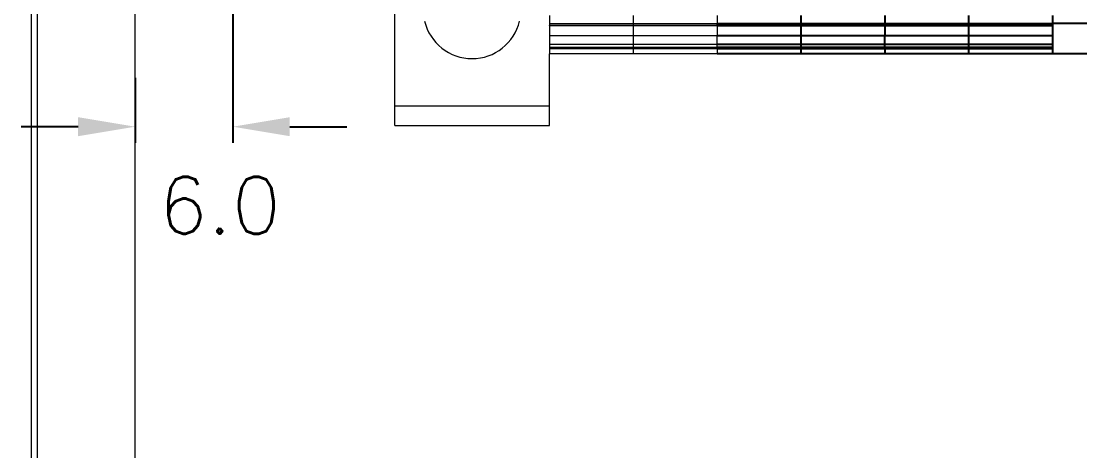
# Model space of a CAD drawing. Extents: x 4137 to 28680, y 2446 to 6814.
# Drawn here: x 10882.7 to 10947.7, y 4859.2 to 4885.6 of the extents above; entities that cross this region are included whole.
import ezdxf

# ---------------------------------------------------------------- set-up
doc = ezdxf.new("R2010")
doc.units = 0
doc.header["$LTSCALE"] = 0.5
doc.layers.get('0').update_dxf_attribs({"linetype": 'CONTINUOUS'})
doc.layers.get('DEFPOINTS').update_dxf_attribs({"linetype": 'CONTINUOUS'})
doc.layers.add('ARCEER', color=3, linetype='CONTINUOUS')
doc.layers.add('DIM', color=5, linetype='CONTINUOUS')
doc.styles.get("Standard").update_dxf_attribs({"font": 'simplex.shx'})
doc.dimstyles.new('YP115', dxfattribs={"dimscale": 0, "dimtxt": 37.5, "dimasz": 37.5, "dimexe": 0.5, "dimexo": 37.5, "dimgap": 22.5, "dimtad": 0, "dimtoh": 1, "dimdec": 1, "dimzin": 0, "dimdsep": 46, "dimtxsty": 'Standard', "dimcen": 0, "dimdle": 1.25, "dimadec": 0, "dimazin": 0, "dimtfac": 0.75, "dimtdec": 1, "dimtofl": 0, "dimtmove": 2, "dimatfit": 3, "dimfxl": 1, "dimtolj": 1, "dimtzin": 0, "dimarcsym": 0})

# ---------------------------------------------------------------- blocks, each defined once
blk = doc.blocks.new('*D30')
at = {"layer": 'DEFPOINTS', "color": 0, "transparency": 16777216}
for p in [(10895.677, 4890.091), (10889.677, 4883.117), (10889.677, 4879.107)]:
    blk.add_point(p, dxfattribs=at)
at = {"layer": 'DIM', "color": 0, "lineweight": -2, "transparency": 16777216}
for p, q in [((10895.677, 4889.091), (10895.677, 4878.107)), ((10889.677, 4882.117), (10889.677, 4878.107)), ((10886.177, 4879.107), (10882.677, 4879.107)), ((10899.177, 4879.107), (10902.677, 4879.107))]:
    blk.add_line(p, q, dxfattribs=at)
at = {"layer": 'DIM', "color": 0, "transparency": 16777216}
for points in [[(10886.177, 4879.691), (10886.177, 4878.524), (10889.677, 4879.107)], [(10899.177, 4879.691), (10899.177, 4878.524), (10895.677, 4879.107)]]:
    blk.add_solid(points, dxfattribs=at)
at = {"layer": 'DIM', "color": 0, "transparency": 16777216, "insert": (10894.875, 4874.281), "char_height": 3.5, "attachment_point": 5}
blk.add_mtext('\\A1;6.0', dxfattribs=at)
blk = doc.blocks.new('*D32')
at = {"layer": 'DEFPOINTS', "color": 0, "transparency": 16777216}
for p in [(10895.677, 4890.091), (10889.677, 4883.117), (10889.677, 4879.107)]:
    blk.add_point(p, dxfattribs=at)
at = {"layer": 'DIM', "color": 0, "lineweight": -2, "transparency": 16777216}
for p, q in [((10895.677, 4889.091), (10895.677, 4878.107)), ((10889.677, 4882.117), (10889.677, 4878.107)), ((10886.177, 4879.107), (10882.677, 4879.107)), ((10899.177, 4879.107), (10902.677, 4879.107))]:
    blk.add_line(p, q, dxfattribs=at)
at = {"layer": 'DIM', "color": 0, "transparency": 16777216}
for points in [[(10886.177, 4879.691), (10886.177, 4878.524), (10889.677, 4879.107)], [(10899.177, 4879.691), (10899.177, 4878.524), (10895.677, 4879.107)]]:
    blk.add_solid(points, dxfattribs=at)
at = {"layer": 'DIM', "color": 0, "transparency": 16777216, "insert": (10894.875, 4874.281), "char_height": 3.5, "attachment_point": 5}
blk.add_mtext('\\A1;6.0', dxfattribs=at)

msp = doc.modelspace()

# ---------------------------------------------------------------- linework, layer by layer
at = {"color": 7, "linetype": 'Continuous', "lineweight": 15}
for p, q in [((10883.285, 5044.983), (10883.285, 4770.199)), ((10883.285, 5044.983), (10883.285, 4770.199)), ((10883.677, 4770.591), (10883.677, 5044.591)), ((10883.677, 4770.591), (10883.677, 5044.591)), ((10889.677, 4798.091), (10889.677, 4962.591)), ((10889.677, 4798.091), (10889.677, 4962.591)), ((10905.627, 4880.391), (10905.627, 4891.491)), ((10905.627, 4880.391), (10905.627, 4891.491)), ((10915.127, 4885.934), (10915.127, 4885.452)), ((10915.127, 4885.934), (10915.127, 4885.452)), ((10920.277, 4885.934), (10920.277, 4885.452)), ((10920.277, 4885.934), (10920.277, 4885.452)), ((10925.427, 4885.934), (10925.427, 4885.452)), ((10925.427, 4885.934), (10925.427, 4885.452)), ((10915.127, 4885.452), (10920.277, 4885.452)), ((10915.127, 4885.452), (10915.127, 4885.353)), ((10915.127, 4885.452), (10920.277, 4885.452)), ((10915.127, 4885.452), (10915.127, 4885.353)), ((10915.127, 4885.353), (10920.277, 4885.353)), ((10915.127, 4885.353), (10915.127, 4885.339)), ((10915.127, 4885.353), (10920.277, 4885.353)), ((10915.127, 4885.353), (10915.127, 4885.339)), ((10915.127, 4885.339), (10920.277, 4885.339)), ((10915.127, 4885.322), (10915.127, 4885.339)), ((10915.127, 4885.339), (10920.277, 4885.339)), ((10915.127, 4885.322), (10915.127, 4885.339)), ((10915.127, 4885.322), (10920.277, 4885.322)), ((10915.127, 4885.322), (10915.127, 4884.71)), ((10915.127, 4885.322), (10920.277, 4885.322)), ((10915.127, 4885.322), (10915.127, 4884.71)), ((10920.277, 4885.452), (10925.427, 4885.452)), ((10920.277, 4885.452), (10920.277, 4885.353)), ((10920.277, 4885.452), (10925.427, 4885.452)), ((10920.277, 4885.452), (10920.277, 4885.353)), ((10920.277, 4885.353), (10925.427, 4885.353)), ((10920.277, 4885.353), (10920.277, 4885.339)), ((10920.277, 4885.353), (10925.427, 4885.353)), ((10920.277, 4885.353), (10920.277, 4885.339)), ((10920.277, 4885.339), (10925.427, 4885.339)), ((10920.277, 4885.322), (10920.277, 4885.339)), ((10920.277, 4885.339), (10925.427, 4885.339)), ((10920.277, 4885.322), (10920.277, 4885.339)), ((10920.277, 4885.322), (10925.427, 4885.322)), ((10920.277, 4885.322), (10920.277, 4884.71)), ((10920.277, 4885.322), (10925.427, 4885.322)), ((10920.277, 4885.322), (10920.277, 4884.71)), ((10925.427, 4885.353), (10925.427, 4885.452)), ((10925.427, 4885.353), (10925.427, 4885.452)), ((10925.427, 4885.339), (10925.427, 4885.353)), ((10925.427, 4885.339), (10925.427, 4885.353)), ((10925.427, 4885.322), (10925.427, 4885.339)), ((10925.427, 4885.322), (10925.427, 4885.339)), ((10925.427, 4885.322), (10925.427, 4884.71)), ((10925.427, 4885.322), (10925.427, 4884.71)), ((10915.127, 4884.71), (10920.277, 4884.71)), ((10915.127, 4884.71), (10915.127, 4884.167)), ((10915.127, 4884.71), (10920.277, 4884.71)), ((10915.127, 4884.71), (10915.127, 4884.167)), ((10920.277, 4884.71), (10925.427, 4884.71)), ((10920.277, 4884.71), (10920.277, 4884.167)), ((10920.277, 4884.71), (10925.427, 4884.71)), ((10920.277, 4884.71), (10920.277, 4884.167)), ((10925.427, 4884.167), (10925.427, 4884.71)), ((10925.427, 4884.167), (10925.427, 4884.71)), ((10920.277, 4884.167), (10915.127, 4884.167)), ((10915.127, 4884.167), (10915.127, 4883.979)), ((10920.277, 4884.167), (10915.127, 4884.167)), ((10915.127, 4884.167), (10915.127, 4883.979)), ((10920.277, 4883.979), (10915.127, 4883.979)), ((10915.127, 4883.979), (10915.127, 4883.887)), ((10920.277, 4883.979), (10915.127, 4883.979)), ((10915.127, 4883.979), (10915.127, 4883.887)), ((10920.277, 4883.887), (10915.127, 4883.887)), ((10915.127, 4883.887), (10915.127, 4883.591)), ((10920.277, 4883.887), (10915.127, 4883.887)), ((10915.127, 4883.887), (10915.127, 4883.591)), ((10925.427, 4884.167), (10920.277, 4884.167)), ((10920.277, 4884.167), (10920.277, 4883.979)), ((10925.427, 4884.167), (10920.277, 4884.167)), ((10920.277, 4884.167), (10920.277, 4883.979)), ((10925.427, 4883.979), (10920.277, 4883.979)), ((10920.277, 4883.979), (10920.277, 4883.887)), ((10925.427, 4883.979), (10920.277, 4883.979)), ((10920.277, 4883.979), (10920.277, 4883.887)), ((10925.427, 4883.887), (10920.277, 4883.887)), ((10920.277, 4883.887), (10920.277, 4883.591)), ((10925.427, 4883.887), (10920.277, 4883.887)), ((10920.277, 4883.887), (10920.277, 4883.591)), ((10925.427, 4883.979), (10925.427, 4884.167)), ((10925.427, 4883.979), (10925.427, 4884.167)), ((10925.427, 4883.887), (10925.427, 4883.979)), ((10925.427, 4883.887), (10925.427, 4883.979)), ((10925.427, 4883.887), (10925.427, 4883.591)), ((10925.427, 4883.887), (10925.427, 4883.591)), ((10920.277, 4883.591), (10915.127, 4883.591)), ((10915.127, 4880.391), (10915.127, 4883.591)), ((10920.277, 4883.591), (10915.127, 4883.591)), ((10915.127, 4880.391), (10915.127, 4883.591)), ((10925.427, 4883.591), (10920.277, 4883.591)), ((10925.427, 4883.591), (10920.277, 4883.591)), ((10905.627, 4880.391), (10915.127, 4880.391)), ((10905.627, 4879.191), (10905.627, 4880.391)), ((10905.627, 4880.391), (10915.127, 4880.391)), ((10905.627, 4879.191), (10905.627, 4880.391)), ((10905.627, 4879.191), (10915.127, 4879.191)), ((10905.627, 4879.191), (10915.127, 4879.191))]:
    msp.add_line(p, q, dxfattribs=at)
at = {"color": 7, "linetype": 'Continuous', "lineweight": 15, "flags": 128}
msp.add_lwpolyline([(10915.127, 4879.191), (10915.127, 4879.214), (10915.127, 4879.282), (10915.127, 4879.393), (10915.127, 4879.542), (10915.127, 4879.724), (10915.127, 4879.931), (10915.127, 4880.157), (10915.127, 4880.391)], dxfattribs=at)
msp.add_lwpolyline([(10915.127, 4879.191), (10915.127, 4879.214), (10915.127, 4879.282), (10915.127, 4879.393), (10915.127, 4879.542), (10915.127, 4879.724), (10915.127, 4879.931), (10915.127, 4880.157), (10915.127, 4880.391)], dxfattribs=at)
at = {"color": 7, "linetype": 'Continuous', "lineweight": 15}
for start, end in [(193.4934, 270), (193.4934, 270), (270, 346.5066), (270, 346.5066)]:
    msp.add_arc((10910.377, 4886.291), 3, start, end, dxfattribs=at)
at = {"layer": 'ARCEER'}
for p, q in [((10930.577, 4885.934), (10930.577, 4885.452)), ((10930.577, 4885.934), (10930.577, 4885.452)), ((10935.727, 4885.934), (10935.727, 4885.452)), ((10935.727, 4885.934), (10935.727, 4885.452)), ((10940.877, 4885.934), (10940.877, 4885.452)), ((10940.877, 4885.934), (10940.877, 4885.452)), ((10946.027, 4885.934), (10946.027, 4885.452)), ((10946.027, 4885.934), (10946.027, 4885.452)), ((10925.427, 4885.452), (10930.577, 4885.452)), ((10925.427, 4885.452), (10930.577, 4885.452)), ((10925.427, 4885.353), (10930.577, 4885.353)), ((10925.427, 4885.353), (10930.577, 4885.353)), ((10925.427, 4885.339), (10930.577, 4885.339)), ((10925.427, 4885.339), (10930.577, 4885.339)), ((10925.427, 4885.322), (10930.577, 4885.322)), ((10925.427, 4885.322), (10930.577, 4885.322)), ((10930.577, 4885.452), (10935.727, 4885.452)), ((10930.577, 4885.452), (10930.577, 4885.353)), ((10930.577, 4885.452), (10935.727, 4885.452)), ((10930.577, 4885.452), (10930.577, 4885.353)), ((10930.577, 4885.353), (10935.727, 4885.353)), ((10930.577, 4885.353), (10930.577, 4885.339)), ((10930.577, 4885.353), (10935.727, 4885.353)), ((10930.577, 4885.353), (10930.577, 4885.339)), ((10930.577, 4885.339), (10935.727, 4885.339)), ((10930.577, 4885.322), (10930.577, 4885.339)), ((10930.577, 4885.339), (10935.727, 4885.339)), ((10930.577, 4885.322), (10930.577, 4885.339)), ((10930.577, 4885.322), (10935.727, 4885.322)), ((10930.577, 4885.322), (10930.577, 4884.71)), ((10930.577, 4885.322), (10935.727, 4885.322)), ((10930.577, 4885.322), (10930.577, 4884.71)), ((10935.727, 4885.353), (10935.727, 4885.452)), ((10935.727, 4885.452), (10940.877, 4885.452)), ((10935.727, 4885.353), (10935.727, 4885.452)), ((10935.727, 4885.452), (10940.877, 4885.452)), ((10935.727, 4885.339), (10935.727, 4885.353)), ((10935.727, 4885.353), (10940.877, 4885.353)), ((10935.727, 4885.339), (10935.727, 4885.353)), ((10935.727, 4885.353), (10940.877, 4885.353)), ((10935.727, 4885.339), (10940.877, 4885.339)), ((10935.727, 4885.322), (10935.727, 4885.339)), ((10935.727, 4885.339), (10940.877, 4885.339)), ((10935.727, 4885.322), (10935.727, 4885.339)), ((10935.727, 4885.322), (10935.727, 4884.71)), ((10935.727, 4885.322), (10940.877, 4885.322)), ((10935.727, 4885.322), (10935.727, 4884.71)), ((10935.727, 4885.322), (10940.877, 4885.322)), ((10940.877, 4885.452), (10946.027, 4885.452)), ((10940.877, 4885.452), (10940.877, 4885.353)), ((10940.877, 4885.452), (10946.027, 4885.452)), ((10940.877, 4885.452), (10940.877, 4885.353)), ((10940.877, 4885.353), (10946.027, 4885.353)), ((10940.877, 4885.353), (10940.877, 4885.339)), ((10940.877, 4885.353), (10946.027, 4885.353)), ((10940.877, 4885.353), (10940.877, 4885.339)), ((10940.877, 4885.339), (10946.027, 4885.339)), ((10940.877, 4885.322), (10940.877, 4885.339)), ((10940.877, 4885.339), (10946.027, 4885.339)), ((10940.877, 4885.322), (10940.877, 4885.339)), ((10940.877, 4885.322), (10946.027, 4885.322)), ((10940.877, 4885.322), (10940.877, 4884.71)), ((10940.877, 4885.322), (10946.027, 4885.322)), ((10940.877, 4885.322), (10940.877, 4884.71)), ((10948.227, 4885.452), (10946.027, 4885.452)), ((10946.027, 4885.452), (10946.027, 4883.608)), ((10946.027, 4885.353), (10946.027, 4885.452)), ((10948.227, 4885.452), (10946.027, 4885.452)), ((10946.027, 4885.452), (10946.027, 4883.608)), ((10946.027, 4885.353), (10946.027, 4885.452)), ((10925.427, 4884.71), (10930.577, 4884.71)), ((10925.427, 4884.71), (10930.577, 4884.71)), ((10930.577, 4884.71), (10935.727, 4884.71)), ((10930.577, 4884.71), (10930.577, 4884.167)), ((10930.577, 4884.71), (10935.727, 4884.71)), ((10930.577, 4884.71), (10930.577, 4884.167)), ((10935.727, 4884.167), (10935.727, 4884.71)), ((10935.727, 4884.71), (10940.877, 4884.71)), ((10935.727, 4884.167), (10935.727, 4884.71)), ((10935.727, 4884.71), (10940.877, 4884.71)), ((10940.877, 4884.71), (10946.027, 4884.71)), ((10940.877, 4884.71), (10940.877, 4884.167)), ((10940.877, 4884.71), (10946.027, 4884.71)), ((10940.877, 4884.71), (10940.877, 4884.167)), ((10930.577, 4884.167), (10925.427, 4884.167)), ((10930.577, 4884.167), (10925.427, 4884.167)), ((10930.577, 4883.979), (10925.427, 4883.979)), ((10930.577, 4883.979), (10925.427, 4883.979)), ((10930.577, 4883.887), (10925.427, 4883.887)), ((10930.577, 4883.887), (10925.427, 4883.887)), ((10935.727, 4884.167), (10930.577, 4884.167)), ((10930.577, 4884.167), (10930.577, 4883.979)), ((10935.727, 4884.167), (10930.577, 4884.167)), ((10930.577, 4884.167), (10930.577, 4883.979)), ((10935.727, 4883.979), (10930.577, 4883.979)), ((10930.577, 4883.979), (10930.577, 4883.887)), ((10935.727, 4883.979), (10930.577, 4883.979)), ((10930.577, 4883.979), (10930.577, 4883.887)), ((10935.727, 4883.887), (10930.577, 4883.887)), ((10930.577, 4883.887), (10930.577, 4883.591)), ((10935.727, 4883.887), (10930.577, 4883.887)), ((10930.577, 4883.887), (10930.577, 4883.591)), ((10940.877, 4884.167), (10935.727, 4884.167)), ((10935.727, 4883.979), (10935.727, 4884.167)), ((10940.877, 4884.167), (10935.727, 4884.167)), ((10935.727, 4883.979), (10935.727, 4884.167)), ((10935.727, 4883.887), (10935.727, 4883.979)), ((10940.877, 4883.979), (10935.727, 4883.979)), ((10935.727, 4883.887), (10935.727, 4883.979)), ((10940.877, 4883.979), (10935.727, 4883.979)), ((10935.727, 4883.887), (10935.727, 4883.591)), ((10940.877, 4883.887), (10935.727, 4883.887)), ((10935.727, 4883.887), (10935.727, 4883.591)), ((10940.877, 4883.887), (10935.727, 4883.887)), ((10946.027, 4884.167), (10940.877, 4884.167)), ((10940.877, 4884.167), (10940.877, 4883.979)), ((10946.027, 4884.167), (10940.877, 4884.167)), ((10940.877, 4884.167), (10940.877, 4883.979)), ((10946.027, 4883.979), (10940.877, 4883.979)), ((10940.877, 4883.979), (10940.877, 4883.887)), ((10946.027, 4883.979), (10940.877, 4883.979)), ((10940.877, 4883.979), (10940.877, 4883.887)), ((10946.027, 4883.887), (10940.877, 4883.887)), ((10940.877, 4883.887), (10940.877, 4883.591)), ((10946.027, 4883.887), (10940.877, 4883.887)), ((10940.877, 4883.887), (10940.877, 4883.591)), ((10930.577, 4883.591), (10925.427, 4883.591)), ((10930.577, 4883.591), (10925.427, 4883.591)), ((10935.727, 4883.591), (10930.577, 4883.591)), ((10935.727, 4883.591), (10930.577, 4883.591)), ((10940.877, 4883.591), (10935.727, 4883.591)), ((10940.877, 4883.591), (10935.727, 4883.591)), ((10946.027, 4883.591), (10940.877, 4883.591)), ((10946.027, 4883.591), (10940.877, 4883.591)), ((10946.027, 4883.608), (10948.227, 4883.608)), ((10946.027, 4883.608), (10946.027, 4883.591)), ((10946.027, 4883.608), (10948.227, 4883.608)), ((10946.027, 4883.608), (10946.027, 4883.591)), ((10948.227, 4883.591), (10946.027, 4883.591)), ((10948.227, 4883.591), (10946.027, 4883.591))]:
    msp.add_line(p, q, dxfattribs=at)

# ---------------------------------------------------------------- dimensions: what is measured, and where the dimension line sits
at = {"layer": 'DIM'}
for picture in ['*D30', '*D32']:
    dim = msp.add_linear_dim(base=(10889.677, 4879.107), p1=(10895.677, 4890.091), p2=(10889.677, 4883.117), dimstyle='YP115', override={"dimscale": 1, "dimtxt": 3.5, "dimasz": 3.5, "dimexe": 1, "dimexo": 1, "dimgap": 0.9, "dimtoh": 0, "dimdle": 1.3}, dxfattribs=at)
    dim.commit()
    dim.dimension.update_dxf_attribs({"geometry": picture, "text_midpoint": (10894.875, 4874.281), "dimtype": 160})

doc.saveas('drawing.dxf')
